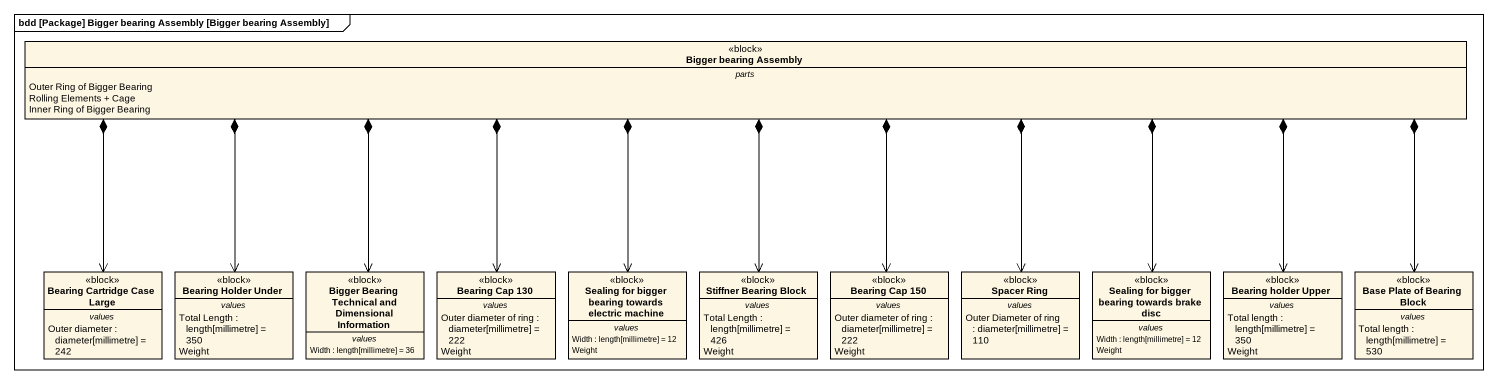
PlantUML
@startuml
mainframe bdd [Package] Bigger bearing Assembly [Bigger bearing Assembly]
hide circle
hide empty members
class "Bigger bearing Assembly" as Bigger_bearing_Assembly <<block>> {
  -- parts --
  Outer Ring of Bigger Bearing
  Rolling Elements + Cage
  Inner Ring of Bigger Bearing
}
class "Bearing Cartridge Case Large" as Bearing_Cartridge_Case_Large <<block>> {
  -- values --
  Outer diameter : diameter[millimetre] = 242
}
class "Bearing Holder Under" as Bearing_Holder_Under <<block>> {
  -- values --
  Total Length : length[millimetre] = 350
  Weight
}
class "Bigger Bearing Technical and Dimensional Information" as Bigger_Bearing_Technical <<block>> {
  -- values --
  Width : length[millimetre] = 36
}
class "Bearing Cap 130" as Bearing_Cap_130 <<block>> {
  -- values --
  Outer diameter of ring : diameter[millimetre] = 222
  Weight
}
class "Sealing for bigger bearing towards electric machine" as Sealing_for_bigger_bearing <<block>> {
  -- values --
  Width : length[millimetre] = 12
  Weight
}
class "Stiffner Bearing Block" as Stiffner_Bearing_Block <<block>> {
  -- values --
  Total Length : length[millimetre] = 426
  Weight
}
class "Bearing Cap 150" as Bearing_Cap_150 <<block>> {
  -- values --
  Outer diameter of ring : diameter[millimetre] = 222
  Weight
}
class "Spacer Ring" as Spacer_Ring <<block>> {
  -- values --
  Outer Diameter of ring : diameter[millimetre] = 110
}
class "Sealing for bigger bearing towards brake disc" as Sealing_for_bigger_bearing_2 <<block>> {
  -- values --
  Width : length[millimetre] = 12
  Weight
}
class "Bearing holder Upper" as Bearing_holder_Upper <<block>> {
  -- values --
  Total length : length[millimetre] = 350
  Weight
}
class "Base Plate of Bearing Block" as Base_Plate_of_Bearing_Block <<block>> {
  -- values --
  Total length : length[millimetre] = 530
}
Bigger_bearing_Assembly *-left-> Bearing_Cartridge_Case_Large
Bigger_bearing_Assembly *-left-> Bearing_Holder_Under
Bigger_bearing_Assembly *--> Bigger_Bearing_Technical
Bigger_bearing_Assembly *--> Bearing_Cap_130
Bigger_bearing_Assembly *--> Sealing_for_bigger_bearing
Bigger_bearing_Assembly *--> Stiffner_Bearing_Block
Bigger_bearing_Assembly *--> Bearing_Cap_150
Bigger_bearing_Assembly *--> Spacer_Ring
Bigger_bearing_Assembly *-right-> Sealing_for_bigger_bearing_2
Bigger_bearing_Assembly *-right-> Bearing_holder_Upper
Bigger_bearing_Assembly *-right-> Base_Plate_of_Bearing_Block
@enduml
